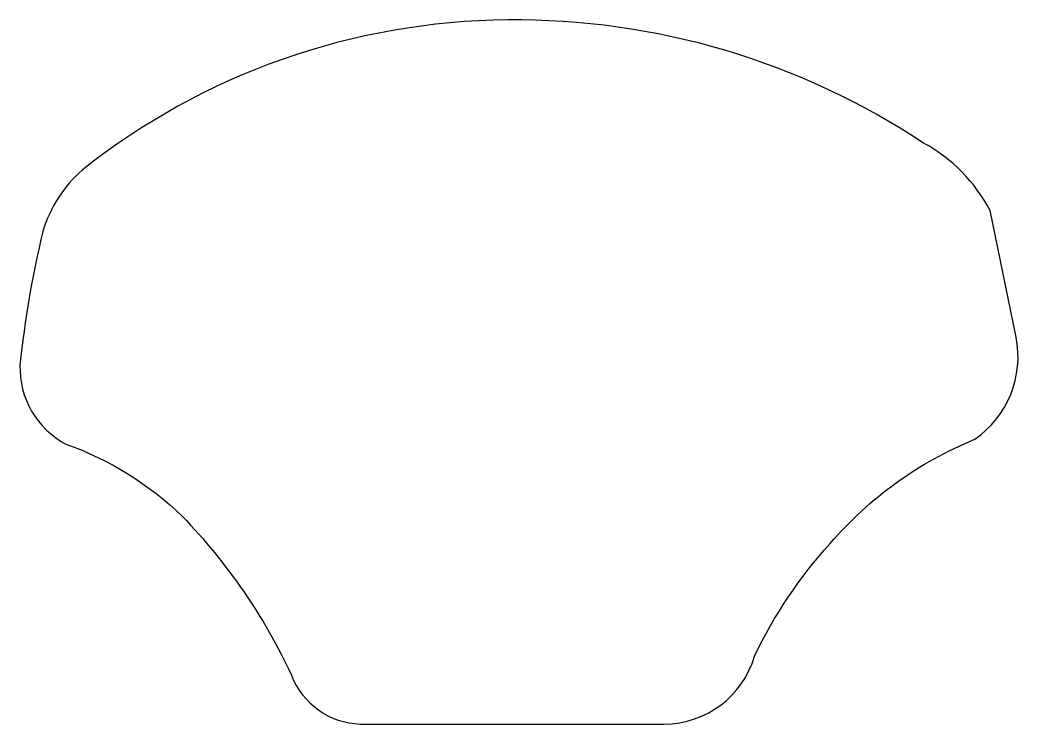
# Model space of a CAD drawing. Header units: millimetres. Extents: x -61 to 60, y -42 to 43.
import ezdxf

# ---------------------------------------------------------------- set-up
doc = ezdxf.new("R2010")
doc.units = ezdxf.units.MM
doc.layers.add('Platte', color=30, linetype='Continuous')

msp = doc.modelspace()

# ---------------------------------------------------------------- linework, layer by layer
at = {"layer": 'Platte'}
msp.add_lwpolyline([(57.04, 20.13, 0.150753), (48.93, 28.37, 0.150387), (-1.68, 43.36, 0.167809), (-53.49, 25.06, 0.140608), (-58.27, 17.61, 0.033469), (-61.05, 1.32, 0.286521), (-55.46, -8.31, -0.107403), (-41.3, -17.1, -0.082879), (-28.01, -36.46, 0.303076), (-19.63, -42.42), (17.39, -42.42, 0.331625), (28.37, -34.16, -0.073217), (37.59, -20.41, -0.119099), (55.18, -7.73, 0.299537), (60.21, 4.73)], format="xyb", close=True, dxfattribs=at)

doc.saveas('drawing.dxf')
